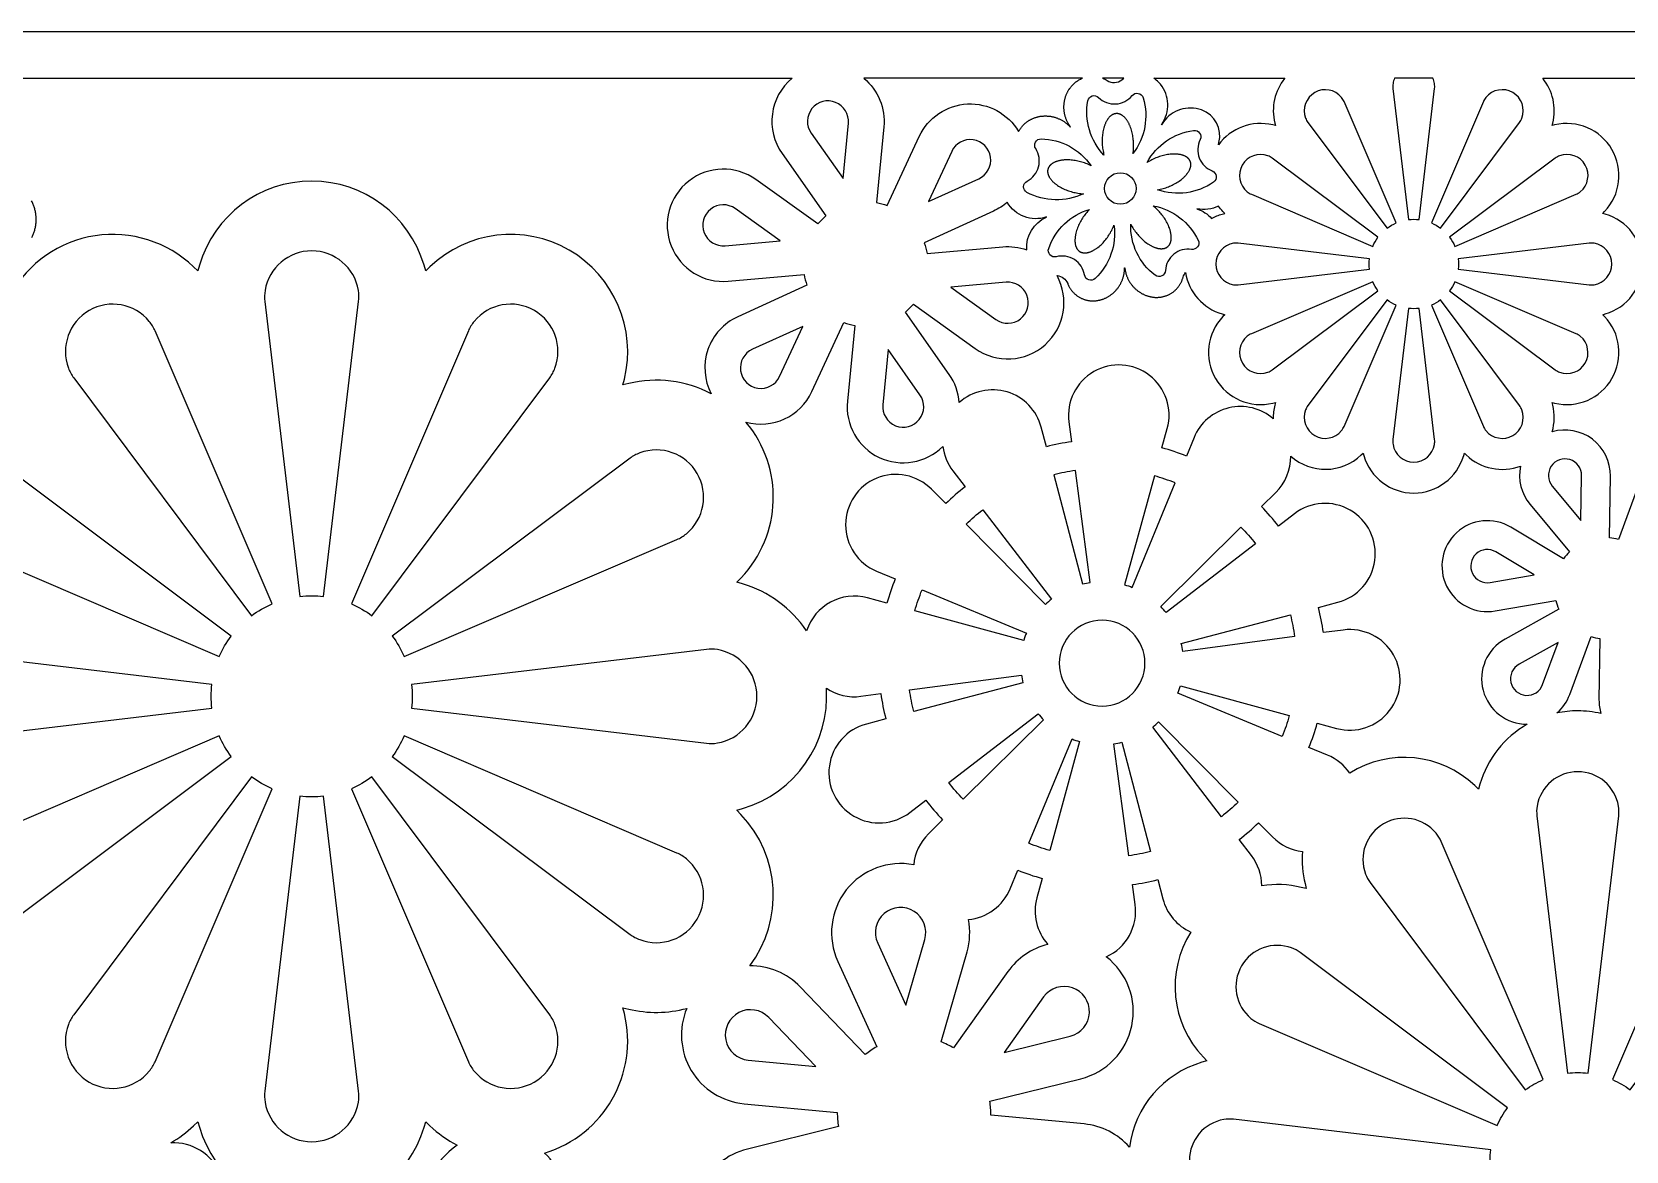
# Model space of a CAD drawing. Extents: x 222 to 1391, y 212 to 660.
# Drawn here: x 775.3 to 1119.4, y 418.3 to 659.8 of the extents above; entities that cross this region are included whole.
import ezdxf

# ---------------------------------------------------------------- set-up
doc = ezdxf.new("R2010")
doc.units = 0
doc.layers.add('LAYER_01', color=5, linetype='CONTINUOUS')

msp = doc.modelspace()

# ---------------------------------------------------------------- linework, layer by layer
at = {"layer": 'LAYER_01'}
msp.add_lwpolyline([(222.46, 212.46), (1391.29, 212.46), (1391.29, 659.75), (222.46, 659.75)], close=True, dxfattribs=at)
for points in [[(751.66, 649.75), (939.38, 649.75, 0.390278), (937.23, 633.49), (946.68, 620.05, 0.045299), (944.96, 618.34), (931.59, 627.89, 1.437059), (925.63, 605.97), (941.99, 607.44, 0.045299), (942.61, 605.08), (927.66, 598.28, 0.429837), (921.93, 581.67, 0.183678), (904.12, 583.9), (902.89, 583.6), (903.19, 584.83, 0.748967), (861.21, 609.07), (860.3, 608.2), (859.94, 609.41, 0.748967), (811.47, 609.41), (811.11, 608.2), (810.2, 609.07, 0.491118), (770.68, 603.06, 0.246864)], [(1122.36, 562.73), (1117.76, 550.26, 0.045299), (1115.82, 550.62), (1116.03, 563.91, 0.505894), (1103.46, 573.47, 0.131151), (1103.59, 579.26), (1103.45, 579.81), (1104, 579.68, 0.748967), (1114.77, 598.34), (1114.39, 598.75), (1114.93, 598.9, 0.748967), (1114.93, 620.45), (1114.39, 620.61), (1114.77, 621.02, 0.748967), (1104, 639.68), (1103.45, 639.55), (1103.59, 640.09, 0.232147), (1101.45, 649.75), (1160.89, 649.75, 0.17555)]]:
    msp.add_lwpolyline(points, format="xyb", dxfattribs=at)
for points in [[(999.48, 639.26), (999.4, 639.36), (999.33, 639.47), (999.25, 639.58), (999.18, 639.69), (999.1, 639.81), (999.03, 639.93), (998.97, 640.05), (998.9, 640.17), (998.84, 640.29), (998.77, 640.42), (998.71, 640.55), (998.65, 640.68), (998.6, 640.81), (998.55, 640.95), (998.5, 641.08), (998.45, 641.22), (998.4, 641.36), (998.36, 641.5), (998.32, 641.64), (998.28, 641.79), (998.25, 641.93), (998.22, 642.08), (998.19, 642.23), (998.16, 642.38), (998.14, 642.52), (998.12, 642.67), (998.1, 642.83), (998.09, 642.98), (998.08, 643.13), (998.07, 643.28), (998.07, 643.43), (998.07, 643.58), (998.07, 643.74), (998.08, 643.89), (998.09, 644.04), (998.1, 644.19), (998.12, 644.34), (998.14, 644.49), (998.16, 644.64), (998.18, 644.79), (998.21, 644.94), (998.24, 645.08), (998.27, 645.23), (998.31, 645.37), (998.35, 645.52), (998.39, 645.66), (998.44, 645.8), (998.49, 645.93), (998.54, 646.07), (998.59, 646.2), (998.64, 646.34), (998.7, 646.47), (998.76, 646.6), (998.82, 646.72), (998.89, 646.85), (998.95, 646.97), (999.02, 647.09), (999.09, 647.21), (999.16, 647.32), (999.24, 647.43), (999.31, 647.54), (999.39, 647.65), (999.47, 647.76), (999.55, 647.86), (999.67, 648.01), (999.79, 648.15), (999.92, 648.29), (1000.06, 648.43), (1000.2, 648.57), (1000.35, 648.7), (1000.5, 648.83), (1000.65, 648.95), (1000.81, 649.07), (1000.98, 649.18), (1001.15, 649.29), (1001.32, 649.4), (1001.5, 649.49), (1001.68, 649.59), (1001.86, 649.67), (1002.05, 649.75), (954.9, 649.75, -0.247968), (959.19, 639.28), (957.61, 622.93, -0.045299), (959.95, 622.29), (966.86, 637.2, -0.604576), (988.29, 638.25), (988.35, 638.36), (988.41, 638.47), (988.47, 638.57), (988.53, 638.68), (988.6, 638.78), (988.67, 638.89), (988.74, 638.99), (988.81, 639.09), (988.89, 639.19), (988.96, 639.28), (989.04, 639.38), (989.12, 639.47), (989.2, 639.56), (989.29, 639.65), (989.37, 639.74), (989.46, 639.82), (989.55, 639.9), (989.64, 639.99), (989.73, 640.07), (989.82, 640.14), (989.91, 640.22), (990.01, 640.29), (990.1, 640.36), (990.2, 640.43), (990.3, 640.5), (990.4, 640.56), (990.5, 640.62), (990.6, 640.69), (990.7, 640.74), (990.8, 640.8), (990.9, 640.85), (991, 640.91), (991.12, 640.96), (991.24, 641.02), (991.36, 641.07), (991.48, 641.12), (991.61, 641.17), (991.73, 641.22), (991.86, 641.27), (992, 641.31), (992.13, 641.35), (992.26, 641.39), (992.4, 641.42), (992.54, 641.45), (992.68, 641.48), (992.82, 641.51), (992.96, 641.54), (993.1, 641.56), (993.25, 641.58), (993.39, 641.59), (993.54, 641.6), (993.69, 641.61), (993.84, 641.62), (993.99, 641.62), (994.14, 641.62), (994.29, 641.62), (994.44, 641.61), (994.59, 641.61), (994.74, 641.59), (994.89, 641.58), (995.04, 641.56), (995.19, 641.54), (995.34, 641.51), (995.49, 641.48), (995.64, 641.45), (995.79, 641.42), (995.93, 641.38), (996.08, 641.34), (996.22, 641.3), (996.37, 641.25), (996.51, 641.2), (996.65, 641.15), (996.79, 641.09), (996.93, 641.03), (997.07, 640.97), (997.2, 640.91), (997.34, 640.85), (997.47, 640.78), (997.6, 640.71), (997.73, 640.63), (997.85, 640.56), (997.97, 640.48), (998.1, 640.4), (998.21, 640.32), (998.33, 640.24), (998.44, 640.15), (998.56, 640.07), (998.66, 639.98), (998.77, 639.89), (998.87, 639.8), (998.97, 639.7), (999.07, 639.61), (999.17, 639.51), (999.26, 639.42), (999.35, 639.32), (999.44, 639.22)], [(1006.41, 649.75, -0.045716), (1007.4, 649.25, 0.325426), (1010.56, 649.42), (1011.02, 649.75)], [(1019.15, 639.74), (1019.52, 640.35, 0.33569), (1018.51, 648.9, 0.053452), (1017.46, 649.75), (1045.72, 649.75, 0.232147), (1043.58, 640.09), (1043.71, 639.55), (1043.17, 639.68, 0.304428), (1031.42, 635.36), (1031.51, 635.88, 0.39142), (1027.76, 642.91, 0.33569), (1019.56, 640.32)], [(1069.78, 618.54), (1058.55, 644.73, 0.07087), (1058, 645.63, 0.847522), (1050.24, 641.15, 0.07087), (1050.75, 640.23), (1067.81, 617.41, -0.059227)], [(1069.46, 649.75, 0.066369), (1069.11, 648.61, 0.07087), (1069.08, 647.55), (1072.45, 619.26, -0.059227), (1074.72, 619.26), (1078.09, 647.55, 0.07087), (1078.06, 648.61, 0.066369), (1077.71, 649.75)], [(1079.36, 617.41), (1096.42, 640.23, 0.07087), (1096.93, 641.15, 0.847522), (1089.17, 645.63, 0.07087), (1088.62, 644.73), (1077.39, 618.54, -0.059227)], [(950.39, 628.15), (951.54, 640.03, 1.437059), (943.52, 637.91)], [(1012.79, 646.01, -0.600851), (1015.17, 645.53, -0.240682), (1012.98, 633.51), (1013.02, 633.82), (1013.06, 634.13), (1013.09, 634.43), (1013.1, 634.74), (1013.11, 635.04), (1013.12, 635.34), (1013.11, 635.64), (1013.1, 635.93), (1013.08, 636.22), (1013.05, 636.5), (1013.02, 636.8), (1012.98, 637.09), (1012.93, 637.38), (1012.87, 637.68), (1012.81, 637.97), (1012.73, 638.27), (1012.65, 638.56), (1012.56, 638.84), (1012.46, 639.12), (1012.36, 639.39), (1012.3, 639.53), (1012.24, 639.66), (1012.18, 639.79), (1012.12, 639.91), (1012.06, 640.04), (1012, 640.16), (1011.93, 640.27), (1011.86, 640.39), (1011.79, 640.5), (1011.72, 640.61), (1011.65, 640.71), (1011.58, 640.82), (1011.5, 640.91), (1011.43, 641.01), (1011.35, 641.1), (1011.28, 641.19), (1011.2, 641.27), (1011.12, 641.35), (1011.04, 641.43), (1010.96, 641.5), (1010.88, 641.57), (1010.8, 641.63), (1010.72, 641.69), (1010.64, 641.75), (1010.6, 641.77), (1010.56, 641.8), (1010.52, 641.82), (1010.48, 641.85), (1010.44, 641.87), (1010.4, 641.89), (1010.35, 641.91), (1010.31, 641.93), (1010.27, 641.95), (1010.23, 641.97), (1010.19, 641.98), (1010.15, 642), (1010.11, 642.02), (1010.07, 642.03), (1010.03, 642.04), (1009.99, 642.05), (1009.95, 642.07), (1009.91, 642.08), (1009.87, 642.08), (1009.83, 642.09), (1009.79, 642.1), (1009.75, 642.11), (1009.72, 642.11), (1009.68, 642.12), (1009.64, 642.12), (1009.6, 642.13), (1009.56, 642.13), (1009.52, 642.13), (1009.48, 642.13), (1009.45, 642.13), (1009.41, 642.13), (1009.37, 642.13), (1009.33, 642.12), (1009.3, 642.12), (1009.26, 642.12), (1009.22, 642.11), (1009.18, 642.11), (1009.15, 642.1), (1009.11, 642.09), (1009.07, 642.08), (1009.03, 642.08), (1008.99, 642.07), (1008.95, 642.05), (1008.92, 642.04), (1008.88, 642.03), (1008.84, 642.02), (1008.8, 642), (1008.76, 641.99), (1008.72, 641.97), (1008.69, 641.95), (1008.65, 641.94), (1008.61, 641.92), (1008.57, 641.9), (1008.53, 641.88), (1008.49, 641.85), (1008.45, 641.83), (1008.42, 641.81), (1008.38, 641.78), (1008.34, 641.76), (1008.3, 641.73), (1008.26, 641.7), (1008.23, 641.67), (1008.19, 641.64), (1008.15, 641.61), (1008.08, 641.55), (1008, 641.48), (1007.93, 641.41), (1007.86, 641.33), (1007.79, 641.25), (1007.72, 641.17), (1007.65, 641.08), (1007.58, 640.99), (1007.51, 640.89), (1007.45, 640.79), (1007.38, 640.69), (1007.32, 640.58), (1007.26, 640.47), (1007.2, 640.36), (1007.14, 640.25), (1007.08, 640.13), (1007.03, 640.01), (1006.98, 639.88), (1006.93, 639.75), (1006.88, 639.63), (1006.83, 639.49), (1006.78, 639.36), (1006.74, 639.22), (1006.7, 639.08), (1006.63, 638.8), (1006.56, 638.51), (1006.5, 638.22), (1006.45, 637.92), (1006.41, 637.63), (1006.38, 637.33), (1006.35, 637.03), (1006.33, 636.73), (1006.32, 636.43), (1006.32, 636.14), (1006.33, 635.85), (1006.34, 635.56), (1006.36, 635.27), (1006.39, 634.98), (1006.42, 634.68), (1006.46, 634.38), (1006.52, 634.07), (1006.58, 633.77), (1006.64, 633.47), (1006.72, 633.17, -0.240682), (1003.24, 644.88, -0.600851), (1005.55, 645.61, 0.44119)], [(991.98, 634.57, -0.600851), (993.17, 636.69, -0.240682), (1003.92, 630.89), (1003.64, 631.03), (1003.36, 631.16), (1003.08, 631.28), (1002.79, 631.39), (1002.51, 631.49), (1002.22, 631.59), (1001.94, 631.68), (1001.66, 631.75), (1001.38, 631.82), (1001.1, 631.89), (1000.81, 631.95), (1000.52, 632), (1000.22, 632.04), (999.92, 632.08), (999.62, 632.11), (999.32, 632.13), (999.02, 632.14), (998.72, 632.14), (998.43, 632.13), (998.14, 632.12), (997.99, 632.11), (997.85, 632.09), (997.71, 632.08), (997.57, 632.06), (997.43, 632.03), (997.3, 632.01), (997.17, 631.98), (997.04, 631.96), (996.91, 631.92), (996.78, 631.89), (996.66, 631.86), (996.54, 631.82), (996.43, 631.78), (996.31, 631.74), (996.2, 631.69), (996.1, 631.65), (995.99, 631.6), (995.89, 631.55), (995.8, 631.5), (995.7, 631.44), (995.61, 631.39), (995.53, 631.33), (995.45, 631.27), (995.37, 631.21), (995.33, 631.18), (995.29, 631.15), (995.26, 631.12), (995.22, 631.09), (995.19, 631.06), (995.15, 631.02), (995.12, 630.99), (995.09, 630.96), (995.06, 630.93), (995.03, 630.89), (995, 630.86), (994.98, 630.83), (994.95, 630.79), (994.92, 630.76), (994.9, 630.73), (994.87, 630.69), (994.85, 630.66), (994.83, 630.62), (994.81, 630.59), (994.79, 630.55), (994.77, 630.52), (994.75, 630.48), (994.73, 630.45), (994.72, 630.41), (994.7, 630.38), (994.69, 630.34), (994.67, 630.3), (994.66, 630.27), (994.65, 630.23), (994.63, 630.2), (994.62, 630.16), (994.61, 630.12), (994.6, 630.09), (994.6, 630.05), (994.59, 630.01), (994.58, 629.98), (994.57, 629.94), (994.57, 629.9), (994.56, 629.86), (994.56, 629.82), (994.56, 629.78), (994.56, 629.74), (994.55, 629.7), (994.55, 629.66), (994.55, 629.62), (994.55, 629.58), (994.56, 629.54), (994.56, 629.5), (994.56, 629.46), (994.57, 629.42), (994.57, 629.38), (994.58, 629.33), (994.59, 629.29), (994.59, 629.25), (994.6, 629.2), (994.61, 629.16), (994.62, 629.12), (994.64, 629.07), (994.65, 629.03), (994.66, 628.98), (994.68, 628.94), (994.69, 628.89), (994.71, 628.85), (994.73, 628.8), (994.77, 628.71), (994.81, 628.62), (994.85, 628.53), (994.9, 628.44), (994.96, 628.35), (995.02, 628.25), (995.08, 628.16), (995.14, 628.07), (995.21, 627.97), (995.29, 627.88), (995.37, 627.79), (995.45, 627.7), (995.53, 627.6), (995.62, 627.51), (995.71, 627.42), (995.81, 627.33), (995.91, 627.24), (996.01, 627.15), (996.11, 627.06), (996.22, 626.98), (996.33, 626.89), (996.45, 626.81), (996.56, 626.73), (996.68, 626.64), (996.93, 626.48), (997.18, 626.33), (997.44, 626.19), (997.71, 626.05), (997.98, 625.91), (998.25, 625.79), (998.53, 625.67), (998.81, 625.57), (999.09, 625.47), (999.37, 625.37), (999.65, 625.29), (999.92, 625.21), (1000.2, 625.14), (1000.49, 625.08), (1000.79, 625.02), (1001.09, 624.96), (1001.39, 624.92), (1001.7, 624.88), (1002, 624.85), (1002.31, 624.84, -0.240682), (990.1, 625.14, -0.600851), (990.12, 627.57, 0.44119)], [(1030.09, 629.75, -0.600851), (1030.38, 627.34, -0.240682), (1018.27, 625.71), (1018.57, 625.76), (1018.88, 625.82), (1019.18, 625.89), (1019.47, 625.97), (1019.77, 626.05), (1020.05, 626.14), (1020.33, 626.24), (1020.61, 626.34), (1020.87, 626.45), (1021.14, 626.56), (1021.4, 626.68), (1021.67, 626.81), (1021.94, 626.95), (1022.2, 627.1), (1022.46, 627.25), (1022.72, 627.41), (1022.97, 627.58), (1023.21, 627.75), (1023.44, 627.93), (1023.67, 628.12), (1023.78, 628.21), (1023.89, 628.31), (1023.99, 628.4), (1024.09, 628.5), (1024.19, 628.6), (1024.28, 628.7), (1024.38, 628.8), (1024.46, 628.89), (1024.55, 629), (1024.63, 629.1), (1024.71, 629.2), (1024.78, 629.3), (1024.85, 629.4), (1024.92, 629.5), (1024.98, 629.6), (1025.04, 629.7), (1025.1, 629.8), (1025.15, 629.9), (1025.2, 630), (1025.24, 630.09), (1025.28, 630.19), (1025.32, 630.29), (1025.35, 630.38), (1025.38, 630.48), (1025.39, 630.52), (1025.4, 630.57), (1025.41, 630.62), (1025.42, 630.66), (1025.43, 630.71), (1025.44, 630.75), (1025.45, 630.8), (1025.45, 630.84), (1025.46, 630.89), (1025.46, 630.93), (1025.47, 630.98), (1025.47, 631.02), (1025.47, 631.06), (1025.47, 631.1), (1025.47, 631.15), (1025.47, 631.19), (1025.47, 631.23), (1025.47, 631.27), (1025.46, 631.31), (1025.46, 631.35), (1025.45, 631.39), (1025.45, 631.43), (1025.44, 631.47), (1025.43, 631.51), (1025.42, 631.55), (1025.42, 631.58), (1025.41, 631.62), (1025.4, 631.66), (1025.38, 631.69), (1025.37, 631.73), (1025.36, 631.77), (1025.35, 631.8), (1025.33, 631.84), (1025.32, 631.87), (1025.3, 631.91), (1025.29, 631.94), (1025.27, 631.97), (1025.25, 632.01), (1025.23, 632.04), (1025.21, 632.08), (1025.19, 632.11), (1025.17, 632.14), (1025.15, 632.18), (1025.13, 632.21), (1025.1, 632.24), (1025.08, 632.27), (1025.05, 632.31), (1025.03, 632.34), (1025, 632.37), (1024.97, 632.4), (1024.94, 632.43), (1024.91, 632.46), (1024.88, 632.49), (1024.85, 632.52), (1024.82, 632.55), (1024.78, 632.58), (1024.75, 632.61), (1024.71, 632.64), (1024.68, 632.67), (1024.64, 632.69), (1024.6, 632.72), (1024.56, 632.75), (1024.52, 632.78), (1024.48, 632.8), (1024.4, 632.85), (1024.31, 632.9), (1024.22, 632.95), (1024.12, 632.99), (1024.02, 633.04), (1023.92, 633.08), (1023.82, 633.12), (1023.71, 633.15), (1023.6, 633.19), (1023.48, 633.22), (1023.37, 633.25), (1023.25, 633.28), (1023.12, 633.3), (1023, 633.32), (1022.87, 633.34), (1022.74, 633.36), (1022.61, 633.37), (1022.47, 633.38), (1022.34, 633.39), (1022.2, 633.4), (1022.06, 633.4), (1021.92, 633.41), (1021.77, 633.4), (1021.63, 633.4), (1021.34, 633.39), (1021.04, 633.36), (1020.74, 633.33), (1020.45, 633.28), (1020.15, 633.23), (1019.86, 633.17), (1019.56, 633.1), (1019.27, 633.02), (1018.99, 632.94), (1018.71, 632.85), (1018.43, 632.75), (1018.17, 632.65), (1017.9, 632.55), (1017.62, 632.43), (1017.35, 632.3), (1017.08, 632.17), (1016.81, 632.03), (1016.54, 631.88), (1016.27, 631.72), (1016.01, 631.55, -0.240682), (1026.07, 638.49, -0.600851), (1027.48, 636.51, 0.44119)], [(968.82, 623.14), (979.68, 628.08, 1.437059), (973.84, 633.96)], [(1065.86, 615.45), (1043.04, 632.51, 0.07087), (1042.11, 633.02, 0.847522), (1037.63, 625.26, 0.07087), (1038.53, 624.72), (1064.72, 613.48, -0.059227)], [(1082.45, 613.48), (1108.63, 624.72, 0.07087), (1109.54, 625.26, 0.847522), (1105.06, 633.02, 0.07087), (1104.13, 632.51), (1081.31, 615.45, -0.059227)], [(994.29, 619.83, -0.35783), (985.85, 623.01, -0.073799), (982.86, 621.08), (967.91, 614.28, -0.045299), (968.53, 611.92), (984.89, 613.39, -0.10844), (990.04, 612.74, -0.316985), (994.31, 619.78)], [(936.83, 614.69), (927.12, 621.63, 1.437059), (924.94, 613.63)], [(996.42, 611.25, -0.600851), (994.78, 613.03, -0.240682), (1003.61, 621.47), (1003.4, 621.25), (1003.19, 621.02), (1002.99, 620.79), (1002.79, 620.55), (1002.61, 620.31), (1002.43, 620.07), (1002.26, 619.83), (1002.1, 619.58), (1001.94, 619.34), (1001.8, 619.09), (1001.65, 618.84), (1001.51, 618.57), (1001.38, 618.31), (1001.25, 618.03), (1001.13, 617.76), (1001.02, 617.48), (1000.92, 617.2), (1000.82, 616.91), (1000.74, 616.63), (1000.66, 616.35), (1000.63, 616.21), (1000.6, 616.07), (1000.57, 615.93), (1000.55, 615.79), (1000.52, 615.65), (1000.5, 615.52), (1000.49, 615.38), (1000.48, 615.25), (1000.47, 615.12), (1000.46, 614.99), (1000.45, 614.86), (1000.45, 614.74), (1000.46, 614.61), (1000.46, 614.49), (1000.47, 614.37), (1000.48, 614.26), (1000.49, 614.15), (1000.51, 614.03), (1000.53, 613.93), (1000.55, 613.82), (1000.58, 613.72), (1000.6, 613.62), (1000.63, 613.52), (1000.67, 613.43), (1000.68, 613.39), (1000.7, 613.34), (1000.72, 613.3), (1000.74, 613.26), (1000.76, 613.21), (1000.78, 613.17), (1000.8, 613.13), (1000.82, 613.09), (1000.84, 613.05), (1000.87, 613.01), (1000.89, 612.98), (1000.91, 612.94), (1000.94, 612.91), (1000.96, 612.87), (1000.99, 612.84), (1001.01, 612.8), (1001.04, 612.77), (1001.06, 612.74), (1001.09, 612.71), (1001.12, 612.68), (1001.14, 612.65), (1001.17, 612.62), (1001.2, 612.59), (1001.23, 612.57), (1001.26, 612.54), (1001.29, 612.51), (1001.32, 612.49), (1001.35, 612.47), (1001.38, 612.44), (1001.41, 612.42), (1001.44, 612.4), (1001.47, 612.38), (1001.5, 612.36), (1001.53, 612.34), (1001.57, 612.32), (1001.6, 612.3), (1001.63, 612.28), (1001.67, 612.27), (1001.7, 612.25), (1001.74, 612.24), (1001.78, 612.22), (1001.81, 612.21), (1001.85, 612.19), (1001.89, 612.18), (1001.93, 612.17), (1001.96, 612.16), (1002, 612.14), (1002.04, 612.13), (1002.09, 612.13), (1002.13, 612.12), (1002.17, 612.11), (1002.21, 612.1), (1002.25, 612.09), (1002.3, 612.09), (1002.34, 612.08), (1002.39, 612.08), (1002.43, 612.08), (1002.48, 612.08), (1002.52, 612.07), (1002.57, 612.07), (1002.62, 612.07), (1002.66, 612.07), (1002.71, 612.08), (1002.76, 612.08), (1002.86, 612.09), (1002.96, 612.1), (1003.06, 612.12), (1003.16, 612.13), (1003.27, 612.16), (1003.37, 612.18), (1003.48, 612.21), (1003.59, 612.25), (1003.7, 612.29), (1003.81, 612.33), (1003.92, 612.37), (1004.04, 612.42), (1004.15, 612.47), (1004.26, 612.53), (1004.38, 612.59), (1004.49, 612.65), (1004.61, 612.72), (1004.73, 612.79), (1004.84, 612.86), (1004.96, 612.94), (1005.07, 613.02), (1005.19, 613.1), (1005.3, 613.18), (1005.42, 613.27), (1005.65, 613.46), (1005.87, 613.65), (1006.09, 613.85), (1006.3, 614.06), (1006.51, 614.28), (1006.72, 614.5), (1006.91, 614.73), (1007.1, 614.96), (1007.28, 615.2), (1007.46, 615.43), (1007.62, 615.67), (1007.78, 615.91), (1007.94, 616.16), (1008.09, 616.41), (1008.23, 616.67), (1008.38, 616.94), (1008.51, 617.22), (1008.64, 617.5), (1008.76, 617.78), (1008.88, 618.07, -0.240682), (1004.81, 606.54, -0.600851), (1002.51, 607.31, 0.44119)], [(1019.98, 608.27, -0.600851), (1017.77, 607.25, -0.240682), (1012.48, 618.26), (1012.62, 617.99), (1012.78, 617.72), (1012.94, 617.46), (1013.1, 617.2), (1013.27, 616.95), (1013.45, 616.7), (1013.63, 616.47), (1013.81, 616.24), (1013.99, 616.02), (1014.18, 615.8), (1014.38, 615.58), (1014.58, 615.37), (1014.8, 615.16), (1015.02, 614.96), (1015.24, 614.76), (1015.48, 614.56), (1015.71, 614.38), (1015.95, 614.2), (1016.2, 614.03), (1016.44, 613.87), (1016.56, 613.8), (1016.69, 613.73), (1016.81, 613.66), (1016.94, 613.59), (1017.06, 613.53), (1017.18, 613.47), (1017.3, 613.41), (1017.43, 613.36), (1017.55, 613.31), (1017.67, 613.26), (1017.79, 613.22), (1017.91, 613.18), (1018.03, 613.14), (1018.14, 613.11), (1018.26, 613.08), (1018.37, 613.06), (1018.48, 613.03), (1018.59, 613.02), (1018.7, 613), (1018.81, 612.99), (1018.91, 612.98), (1019.02, 612.98), (1019.12, 612.98), (1019.21, 612.98), (1019.26, 612.98), (1019.31, 612.98), (1019.36, 612.99), (1019.41, 612.99), (1019.45, 613), (1019.5, 613), (1019.54, 613.01), (1019.59, 613.02), (1019.63, 613.03), (1019.67, 613.04), (1019.72, 613.05), (1019.76, 613.06), (1019.8, 613.07), (1019.84, 613.08), (1019.88, 613.1), (1019.92, 613.11), (1019.96, 613.12), (1020, 613.14), (1020.03, 613.16), (1020.07, 613.17), (1020.11, 613.19), (1020.14, 613.21), (1020.18, 613.23), (1020.21, 613.24), (1020.25, 613.26), (1020.28, 613.28), (1020.31, 613.3), (1020.34, 613.33), (1020.37, 613.35), (1020.4, 613.37), (1020.43, 613.39), (1020.46, 613.42), (1020.49, 613.44), (1020.52, 613.46), (1020.55, 613.49), (1020.58, 613.52), (1020.6, 613.54), (1020.63, 613.57), (1020.66, 613.6), (1020.68, 613.63), (1020.71, 613.66), (1020.73, 613.69), (1020.76, 613.72), (1020.78, 613.75), (1020.81, 613.78), (1020.83, 613.82), (1020.85, 613.85), (1020.87, 613.89), (1020.9, 613.92), (1020.92, 613.96), (1020.94, 614), (1020.96, 614.03), (1020.98, 614.07), (1021, 614.11), (1021.01, 614.15), (1021.03, 614.19), (1021.05, 614.24), (1021.06, 614.28), (1021.08, 614.32), (1021.09, 614.37), (1021.11, 614.41), (1021.12, 614.46), (1021.14, 614.5), (1021.15, 614.55), (1021.17, 614.65), (1021.19, 614.74), (1021.21, 614.85), (1021.22, 614.95), (1021.23, 615.06), (1021.24, 615.17), (1021.24, 615.28), (1021.24, 615.39), (1021.24, 615.51), (1021.24, 615.63), (1021.23, 615.75), (1021.22, 615.87), (1021.2, 615.99), (1021.18, 616.12), (1021.16, 616.25), (1021.14, 616.38), (1021.11, 616.51), (1021.08, 616.64), (1021.05, 616.77), (1021.01, 616.91), (1020.97, 617.04), (1020.93, 617.18), (1020.88, 617.31), (1020.84, 617.45), (1020.73, 617.72), (1020.62, 617.99), (1020.49, 618.26), (1020.36, 618.53), (1020.21, 618.8), (1020.07, 619.06), (1019.91, 619.32), (1019.75, 619.57), (1019.58, 619.82), (1019.41, 620.05), (1019.23, 620.28), (1019.06, 620.51), (1018.87, 620.73), (1018.68, 620.96), (1018.47, 621.18), (1018.26, 621.39), (1018.04, 621.61), (1017.81, 621.82), (1017.58, 622.02), (1017.34, 622.22, -0.240682), (1027.05, 614.79, -0.600851), (1025.6, 612.84, 0.44119)], [(1026.78, 621.55, -0.136584), (1029.96, 619.5, -0.055123), (1032.24, 620.45), (1032.78, 620.61), (1032.39, 621.02, -0.033039), (1031.44, 622.16, -0.169299), (1026.79, 621.6)], [(1064, 610.82), (1035.71, 614.18, 0.07087), (1034.66, 614.16, 0.847522), (1034.66, 605.2, 0.07087), (1035.71, 605.18), (1064, 608.54, -0.059227)], [(1083.16, 608.54), (1111.46, 605.18, 0.07087), (1112.51, 605.2, 0.847522), (1112.51, 614.16, 0.07087), (1111.46, 614.18), (1083.16, 610.82, -0.059227)], [(838.27, 537.97), (845.83, 601.61, 0.07087), (845.78, 603.98, 0.847522), (825.63, 603.98, 0.07087), (825.58, 601.61), (833.14, 537.97, -0.059227)], [(1011.21, 608.89), (1011.22, 608.76), (1011.24, 608.63), (1011.26, 608.5), (1011.28, 608.36), (1011.31, 608.23), (1011.33, 608.09), (1011.36, 607.96), (1011.4, 607.82), (1011.43, 607.69), (1011.47, 607.55), (1011.51, 607.42), (1011.56, 607.28), (1011.61, 607.15), (1011.66, 607.01), (1011.71, 606.88), (1011.77, 606.74), (1011.83, 606.61), (1011.89, 606.48), (1011.96, 606.34), (1012.03, 606.21), (1012.1, 606.08), (1012.17, 605.95), (1012.25, 605.82), (1012.33, 605.7), (1012.42, 605.57), (1012.5, 605.45), (1012.59, 605.32), (1012.69, 605.2), (1012.78, 605.08), (1012.88, 604.97), (1012.98, 604.85), (1013.08, 604.74), (1013.18, 604.63), (1013.29, 604.52), (1013.4, 604.41), (1013.51, 604.31), (1013.62, 604.21), (1013.74, 604.11), (1013.85, 604.02), (1013.97, 603.92), (1014.09, 603.83), (1014.21, 603.74), (1014.34, 603.66), (1014.46, 603.58), (1014.58, 603.5), (1014.71, 603.42), (1014.84, 603.35), (1014.97, 603.28), (1015.09, 603.21), (1015.22, 603.15), (1015.35, 603.09), (1015.48, 603.03), (1015.61, 602.97), (1015.75, 602.92), (1015.88, 602.87), (1016.01, 602.83), (1016.14, 602.79), (1016.27, 602.75), (1016.4, 602.71), (1016.53, 602.68), (1016.66, 602.64), (1016.79, 602.62), (1016.92, 602.59), (1017.05, 602.57), (1017.18, 602.55), (1017.31, 602.53), (1017.44, 602.52), (1017.57, 602.5), (1017.7, 602.49), (1017.83, 602.49), (1017.97, 602.48), (1018.1, 602.48), (1018.24, 602.48), (1018.37, 602.49), (1018.51, 602.5), (1018.65, 602.51), (1018.78, 602.52), (1018.92, 602.54), (1019.06, 602.56), (1019.19, 602.58), (1019.33, 602.61), (1019.47, 602.64), (1019.6, 602.67), (1019.74, 602.71), (1019.87, 602.75), (1020, 602.79), (1020.14, 602.84), (1020.27, 602.88), (1020.4, 602.94), (1020.53, 602.99), (1020.66, 603.05), (1020.78, 603.11), (1020.91, 603.18), (1021.03, 603.24), (1021.15, 603.32), (1021.27, 603.39), (1021.39, 603.47), (1021.51, 603.55), (1021.62, 603.63), (1021.73, 603.71), (1021.84, 603.8), (1021.95, 603.89), (1022.06, 603.98), (1022.16, 604.08), (1022.26, 604.17), (1022.36, 604.27), (1022.45, 604.38), (1022.54, 604.48), (1022.63, 604.58), (1022.72, 604.69), (1022.8, 604.8), (1022.89, 604.91), (1022.96, 605.02), (1023.04, 605.14), (1023.11, 605.25), (1023.18, 605.37), (1023.25, 605.48), (1023.31, 605.6), (1023.37, 605.72), (1023.43, 605.84), (1023.49, 605.96), (1023.54, 606.08), (1023.59, 606.21), (1023.63, 606.33), (1023.68, 606.45), (1023.72, 606.57), (1023.75, 606.7), (1023.79, 606.82, -0.106621), (1024.32, 607.85, 0.288136), (1032.24, 598.9), (1032.78, 598.75), (1032.39, 598.34, 0.748967), (1043.17, 579.68), (1043.71, 579.81), (1043.58, 579.26, 0.066782), (1043.27, 576.29, 0.511614), (1026.15, 572.23), (1024.5, 568.22, 0.028815), (1019.24, 570.02), (1020.38, 574.2, 1.22196), (999.16, 575.63), (999.73, 571.33, 0.028815), (994.28, 570.26), (993.18, 574.45, 0.560241), (975.46, 579.78, 0.136064), (973.29, 585.87), (963.84, 599.31, 0.045299), (965.57, 601.03), (978.93, 591.47, 0.798292), (996.58, 607.17, -0.289396), (998.88, 605.46), (998.93, 605.34), (998.98, 605.22), (999.03, 605.11), (999.09, 604.99), (999.15, 604.87), (999.21, 604.76), (999.28, 604.64), (999.35, 604.53), (999.42, 604.41), (999.49, 604.3), (999.57, 604.19), (999.64, 604.08), (999.73, 603.97), (999.81, 603.87), (999.9, 603.76), (999.99, 603.66), (1000.08, 603.56), (1000.18, 603.46), (1000.27, 603.36), (1000.37, 603.27), (1000.48, 603.18), (1000.58, 603.09), (1000.69, 603), (1000.8, 602.91), (1000.91, 602.83), (1001.03, 602.75), (1001.14, 602.67), (1001.26, 602.59), (1001.38, 602.52), (1001.51, 602.45), (1001.63, 602.39), (1001.76, 602.32), (1001.88, 602.26), (1002.01, 602.21), (1002.14, 602.15), (1002.27, 602.1), (1002.41, 602.05), (1002.54, 602.01), (1002.68, 601.97), (1002.81, 601.93), (1002.95, 601.9), (1003.08, 601.87), (1003.22, 601.84), (1003.36, 601.81), (1003.5, 601.79), (1003.64, 601.77), (1003.77, 601.76), (1003.91, 601.75), (1004.05, 601.74), (1004.19, 601.73), (1004.33, 601.73), (1004.46, 601.73), (1004.6, 601.74), (1004.74, 601.75), (1004.87, 601.76), (1005.01, 601.77), (1005.14, 601.78), (1005.27, 601.8), (1005.4, 601.82), (1005.54, 601.85), (1005.66, 601.87), (1005.79, 601.9), (1005.92, 601.93), (1006.05, 601.97), (1006.17, 602), (1006.3, 602.04), (1006.42, 602.09), (1006.55, 602.13), (1006.67, 602.18), (1006.8, 602.23), (1006.93, 602.28), (1007.05, 602.34), (1007.18, 602.4), (1007.3, 602.46), (1007.43, 602.53), (1007.55, 602.6), (1007.67, 602.67), (1007.8, 602.74), (1007.92, 602.82), (1008.04, 602.9), (1008.16, 602.98), (1008.28, 603.07), (1008.39, 603.16), (1008.51, 603.25), (1008.62, 603.35), (1008.74, 603.44), (1008.85, 603.55), (1008.96, 603.65), (1009.06, 603.75), (1009.17, 603.86), (1009.27, 603.97), (1009.37, 604.08), (1009.47, 604.2), (1009.57, 604.32), (1009.66, 604.44), (1009.76, 604.56), (1009.84, 604.68), (1009.93, 604.81), (1010.01, 604.93), (1010.1, 605.06), (1010.17, 605.19), (1010.25, 605.32), (1010.32, 605.46), (1010.39, 605.59), (1010.46, 605.73), (1010.52, 605.86), (1010.58, 606), (1010.64, 606.14), (1010.69, 606.27), (1010.75, 606.41), (1010.79, 606.55), (1010.84, 606.69), (1010.88, 606.83), (1010.92, 606.97), (1010.96, 607.11), (1010.99, 607.25), (1011.02, 607.39), (1011.05, 607.53), (1011.07, 607.67), (1011.09, 607.81), (1011.11, 607.95), (1011.13, 608.08), (1011.14, 608.22), (1011.15, 608.36), (1011.15, 608.49), (1011.16, 608.62), (1011.16, 608.76), (1011.16, 608.89)], [(973.69, 604.67), (983.4, 597.73, 1.437059), (985.58, 605.73)], [(1064.72, 605.87), (1038.53, 594.64, 0.07087), (1037.63, 594.09, 0.847522), (1042.11, 586.34, 0.07087), (1043.04, 586.84), (1065.86, 603.9, -0.059227)], [(1081.31, 603.9), (1104.13, 586.84, 0.07087), (1105.06, 586.34, 0.847522), (1109.54, 594.09, 0.07087), (1108.63, 594.64), (1082.45, 605.87, -0.059227)], [(827.15, 536.36), (801.88, 595.26, 0.07087), (800.65, 597.29, 0.847522), (783.2, 587.21, 0.07087), (784.34, 585.13), (822.71, 533.8, -0.059227)], [(848.7, 533.8), (887.07, 585.13, 0.07087), (888.21, 587.21, 0.847522), (870.76, 597.29, 0.07087), (869.53, 595.26), (844.26, 536.36, -0.059227)], [(1067.81, 601.95), (1050.75, 579.13, 0.07087), (1050.24, 578.2, 0.847522), (1058, 573.73, 0.07087), (1058.55, 574.63), (1069.78, 600.81, -0.059227)], [(1072.45, 600.1), (1069.08, 571.8, 0.07087), (1069.11, 570.75, 0.847522), (1078.06, 570.75, 0.07087), (1078.09, 571.8), (1074.72, 600.1, -0.059227)], [(1077.39, 600.81), (1088.62, 574.63, 0.07087), (1089.17, 573.73, 0.847522), (1096.93, 578.2, 0.07087), (1096.42, 579.13), (1079.36, 601.95, -0.059227)], [(943.66, 582.16), (950.57, 597.07, 0.045299), (952.92, 596.43), (951.33, 580.08, 0.702938), (971.93, 570.32, 0.13311), (974.09, 565.08), (976.73, 561.64, 0.028815), (972.55, 557.99), (969.5, 561.07, 1.22196), (957.65, 543.4), (961.66, 541.75, 0.028815), (959.86, 536.5), (955.68, 537.64, 0.399399), (942.52, 530.55, 0.174664), (928.7, 540.66), (927.48, 541.01), (928.35, 541.93, 0.382049), (929.44, 575.59, 0.366967)], [(941.71, 596.22), (930.84, 591.29, 1.437059), (936.68, 585.4)], [(960.14, 591.21), (958.98, 579.33, 1.437059), (967, 581.45)], [(818.32, 529.41), (766.99, 567.78, 0.07087), (764.91, 568.92, 0.847522), (754.84, 551.48, 0.07087), (756.87, 550.24), (815.76, 524.98, -0.059227)], [(855.65, 524.98), (914.54, 550.24, 0.07087), (916.57, 551.48, 0.847522), (906.5, 568.92, 0.07087), (904.42, 567.78), (853.09, 529.41, -0.059227)], [(1047.02, 568.23, 0.390683), (1062.24, 568.49), (1062.65, 568.88), (1062.81, 568.34, 0.748967), (1084.36, 568.34), (1084.52, 568.88), (1084.92, 568.49, 0.288349), (1096.64, 566.1, 0.229722), (1098.69, 557.8), (1107.2, 547.57, 0.045299), (1105.92, 546.08), (1094.51, 552.91, 1.437059), (1091.14, 534.83), (1104.24, 537.09, 0.045299), (1104.9, 535.23), (1093.28, 528.76, 0.775532), (1098.09, 510.39, 0.194442), (1087.85, 497.44), (1087.54, 496.38), (1086.74, 497.15, 0.343918), (1059.77, 499.84, 0.145386), (1054.97, 503.73), (1050.97, 505.38, 0.028815), (1052.76, 510.64), (1056.94, 509.5, 1.22196), (1058.37, 530.72), (1054.08, 530.15, 0.028815), (1053, 535.59), (1057.19, 536.7, 1.22196), (1047.82, 555.79), (1044.39, 553.15, 0.028815), (1040.73, 557.33), (1043.81, 560.38, 0.203517)], [(1000.56, 565.13, 0.028438), (995.88, 564.2), (1002.07, 540.65, -0.024412), (1003.76, 540.98)], [(1109.66, 554.35), (1109.81, 564.01, 1.437059), (1103.48, 561.78)], [(1011.18, 540.48, -0.024412), (1012.81, 539.92), (1022.11, 562.44, 0.028438), (1017.59, 563.98)], [(980.55, 556.68), (995.39, 537.37, 0.024412), (994.1, 536.24), (976.96, 553.54, -0.028438)], [(1039.43, 549.33), (1020.11, 534.48, 0.024412), (1018.98, 535.78), (1036.29, 552.92, -0.028438)], [(1099.6, 542.61), (1091.31, 547.57, 1.437059), (1090.08, 540.97)], [(967.44, 539.36), (989.96, 530.06, 0.024412), (989.4, 528.43), (965.9, 534.85, -0.028438)], [(1047.87, 529.32), (1023.72, 526.12, 0.024412), (1023.39, 527.81), (1046.95, 534, -0.028438)], [(814.16, 518.98), (750.52, 526.55, 0.07087), (748.15, 526.49, 0.847522), (748.15, 506.35, 0.07087), (750.52, 506.29), (814.16, 513.86, -0.059227)], [(857.26, 513.86), (920.89, 506.29, 0.07087), (923.27, 506.35, 0.847522), (923.27, 526.49, 0.07087), (920.89, 526.55), (857.26, 518.98, -0.059227)], [(1104.75, 528.02), (1096.31, 523.33, 1.437059), (1101.41, 518.96)], [(1108.99, 513.28, 0.051416), (1104.5, 512.82, 0.125532), (1107.25, 516.81), (1111.85, 529.29, 0.045299), (1113.78, 528.92), (1113.57, 515.63, 0.075508), (1113.97, 512.71, 0.057016)], [(964.75, 517.81), (988.9, 521.01, 0.024412), (989.23, 519.33), (965.67, 513.13, -0.028438)], [(954.25, 516.42), (958.55, 516.99, 0.028815), (959.62, 511.54), (955.43, 510.44, 1.22196), (964.8, 491.35), (968.24, 493.99, 0.028815), (971.89, 489.8), (968.81, 486.75, 0.175767), (965.65, 480.07, 0.609865), (949.26, 459.22), (957.68, 440.82, 0.045299), (955.2, 439.14), (941.17, 453.71, 0.206794), (930.25, 458.28, 0.367266), (928.35, 490.91), (927.48, 491.83), (928.7, 492.19, 0.352226), (946.79, 518.16, 0.182596)], [(1045.18, 507.77), (1022.67, 517.07, 0.024412), (1023.22, 518.7), (1046.72, 512.29, -0.028438)], [(973.2, 497.8), (992.51, 512.65, 0.024412), (993.64, 511.35), (976.34, 494.21, -0.028438)], [(1032.08, 490.45), (1017.23, 509.77, 0.024412), (1018.52, 510.9), (1035.67, 493.59, -0.028438)], [(815.76, 507.86), (756.87, 482.6, 0.07087), (754.84, 481.36, 0.847522), (764.91, 463.92, 0.07087), (766.99, 465.06), (818.32, 503.43, -0.059227)], [(853.09, 503.43), (904.42, 465.06, 0.07087), (906.5, 463.92, 0.847522), (916.57, 481.36, 0.07087), (914.54, 482.6), (855.65, 507.86, -0.059227)], [(990.52, 484.7), (999.82, 507.21, 0.024412), (1001.44, 506.66), (995.03, 483.15, -0.028438)], [(1012.07, 482.01), (1008.87, 506.16, 0.024412), (1010.55, 506.49), (1016.75, 482.93, -0.028438)], [(822.71, 499.04), (784.34, 447.71, 0.07087), (783.2, 445.63, 0.847522), (800.65, 435.56, 0.07087), (801.88, 437.58), (827.15, 496.48, -0.059227)], [(844.26, 496.48), (869.53, 437.58, 0.07087), (870.76, 435.56, 0.847522), (888.21, 445.63, 0.07087), (887.07, 447.71), (848.7, 499.04, -0.059227)], [(1111.23, 435.12), (1117.83, 490.64, 0.07087), (1117.78, 492.71, 0.847522), (1100.21, 492.71, 0.07087), (1100.16, 490.64), (1106.76, 435.12, -0.059227)], [(833.14, 494.87), (825.58, 431.23, 0.07087), (825.63, 428.86, 0.847522), (845.78, 428.86, 0.07087), (845.83, 431.23), (838.27, 494.87, -0.059227)], [(1038.53, 482.06), (1035.89, 485.49, 0.028815), (1040.07, 489.14), (1043.12, 486.07, 0.169927), (1049.57, 482.93, 0.079312), (1050.12, 476), (1050.38, 474.93), (1049.31, 475.19, 0.097807), (1040.78, 475.56, 0.162527)], [(1101.53, 433.72), (1079.49, 485.1, 0.07087), (1078.41, 486.87, 0.847522), (1063.19, 478.08, 0.07087), (1064.18, 476.26), (1097.66, 431.49, -0.059227)], [(1120.33, 431.49), (1153.8, 476.26, 0.07087), (1154.79, 478.08, 0.847522), (1139.58, 486.87, 0.07087), (1138.5, 485.1), (1116.46, 433.72, -0.059227)], [(986.47, 474.91), (988.13, 478.91, 0.028815), (993.38, 477.12), (992.24, 472.94, 0.253129), (994.59, 462.89, 0.180276), (985.97, 457.04), (974.25, 440.55, 0.045299), (971.55, 441.85), (977.15, 461.29, 0.118371), (977.47, 468.25, 0.278134)], [(1002.44, 424.16), (982.3, 426.07, 0.045299), (982.07, 429.05), (1001.71, 433.92, 0.627951), (1007.22, 460.22, 0.329648), (1013.46, 471.51), (1012.89, 475.8, 0.028815), (1018.34, 476.88), (1019.44, 472.69, 0.226418), (1025.48, 465.55, 0.344086), (1028.17, 438.57), (1028.93, 437.77), (1027.87, 437.46, 0.297381), (1012.22, 419.17, 0.190811)], [(963.98, 449.79), (968.05, 463.92, 1.437059), (957.87, 463.16)], [(1093.83, 427.66), (1049.05, 461.13, 0.07087), (1047.23, 462.12, 0.847522), (1038.45, 446.91, 0.07087), (1040.22, 445.83), (1091.59, 423.79, -0.059227)], [(985.17, 439.58), (999.43, 443.11, 1.437059), (993.69, 451.55)], [(885.96, 417.87, 0.398147), (903.19, 448.01), (902.89, 449.24), (904.12, 448.94, 0.126045), (916.65, 449.09, 0.504946), (929.02, 428.52), (949.16, 426.61, 0.045299), (949.38, 423.62), (929.74, 418.75, 0.22909), (919.75, 410.46, 0.401343), (900.2, 402.8), (891.54, 384.12, 0.045299), (888.6, 384.92), (890.59, 405.42, 0.230316)], [(944.54, 436.56), (934.35, 447.14, 1.437059), (929.91, 437.94)], [(805.27, 420.1, 0.061084), (810.2, 423.77), (811.11, 424.65), (811.47, 423.43, 0.748967), (859.94, 423.43), (860.3, 424.65), (861.21, 423.77, 0.072208), (867.13, 419.57, 0.423296), (863.05, 398.15), (874.9, 381.3, 0.045299), (872.74, 379.15), (855.98, 391.13, 0.384777), (835.76, 388.81, 0.574892), (817.79, 396.15), (814.24, 393.42, 0.028815), (810.46, 397.75), (813.64, 400.9, 0.685109)], [(1090.19, 418.56), (1034.68, 425.16, 0.07087), (1032.61, 425.11, 0.847522), (1032.61, 407.54, 0.07087), (1034.68, 407.49), (1090.19, 414.09, -0.059227)]]:
    msp.add_lwpolyline(points, format="xyb", close=True, dxfattribs=at)
msp.add_lwpolyline([(775.29, 615.37), (775.38, 615.54), (775.46, 615.71), (775.53, 615.89), (775.6, 616.07), (775.67, 616.25), (775.74, 616.43), (775.8, 616.62), (775.86, 616.8), (775.91, 616.99), (775.96, 617.18), (776.01, 617.38), (776.05, 617.57), (776.09, 617.77), (776.12, 617.96), (776.15, 618.16), (776.18, 618.36), (776.2, 618.56), (776.21, 618.76), (776.22, 618.97), (776.23, 619.17), (776.23, 619.37), (776.22, 619.57), (776.22, 619.78), (776.2, 619.98), (776.18, 620.18), (776.16, 620.39), (776.13, 620.59), (776.1, 620.79), (776.06, 620.99), (776.02, 621.19), (775.97, 621.39), (775.92, 621.59), (775.86, 621.78), (775.8, 621.98), (775.73, 622.17), (775.66, 622.36), (775.58, 622.55), (775.5, 622.73), (775.42, 622.92), (775.33, 623.1), (775.24, 623.28)], dxfattribs=at)
msp.add_circle((1010.25, 625.97), 3.4, dxfattribs=at)
at = {"layer": 'LAYER_01', "extrusion": (0, 0, -1)}
msp.add_circle((-1006.31, 523.57), 9.26, dxfattribs=at)

doc.saveas('drawing.dxf')
